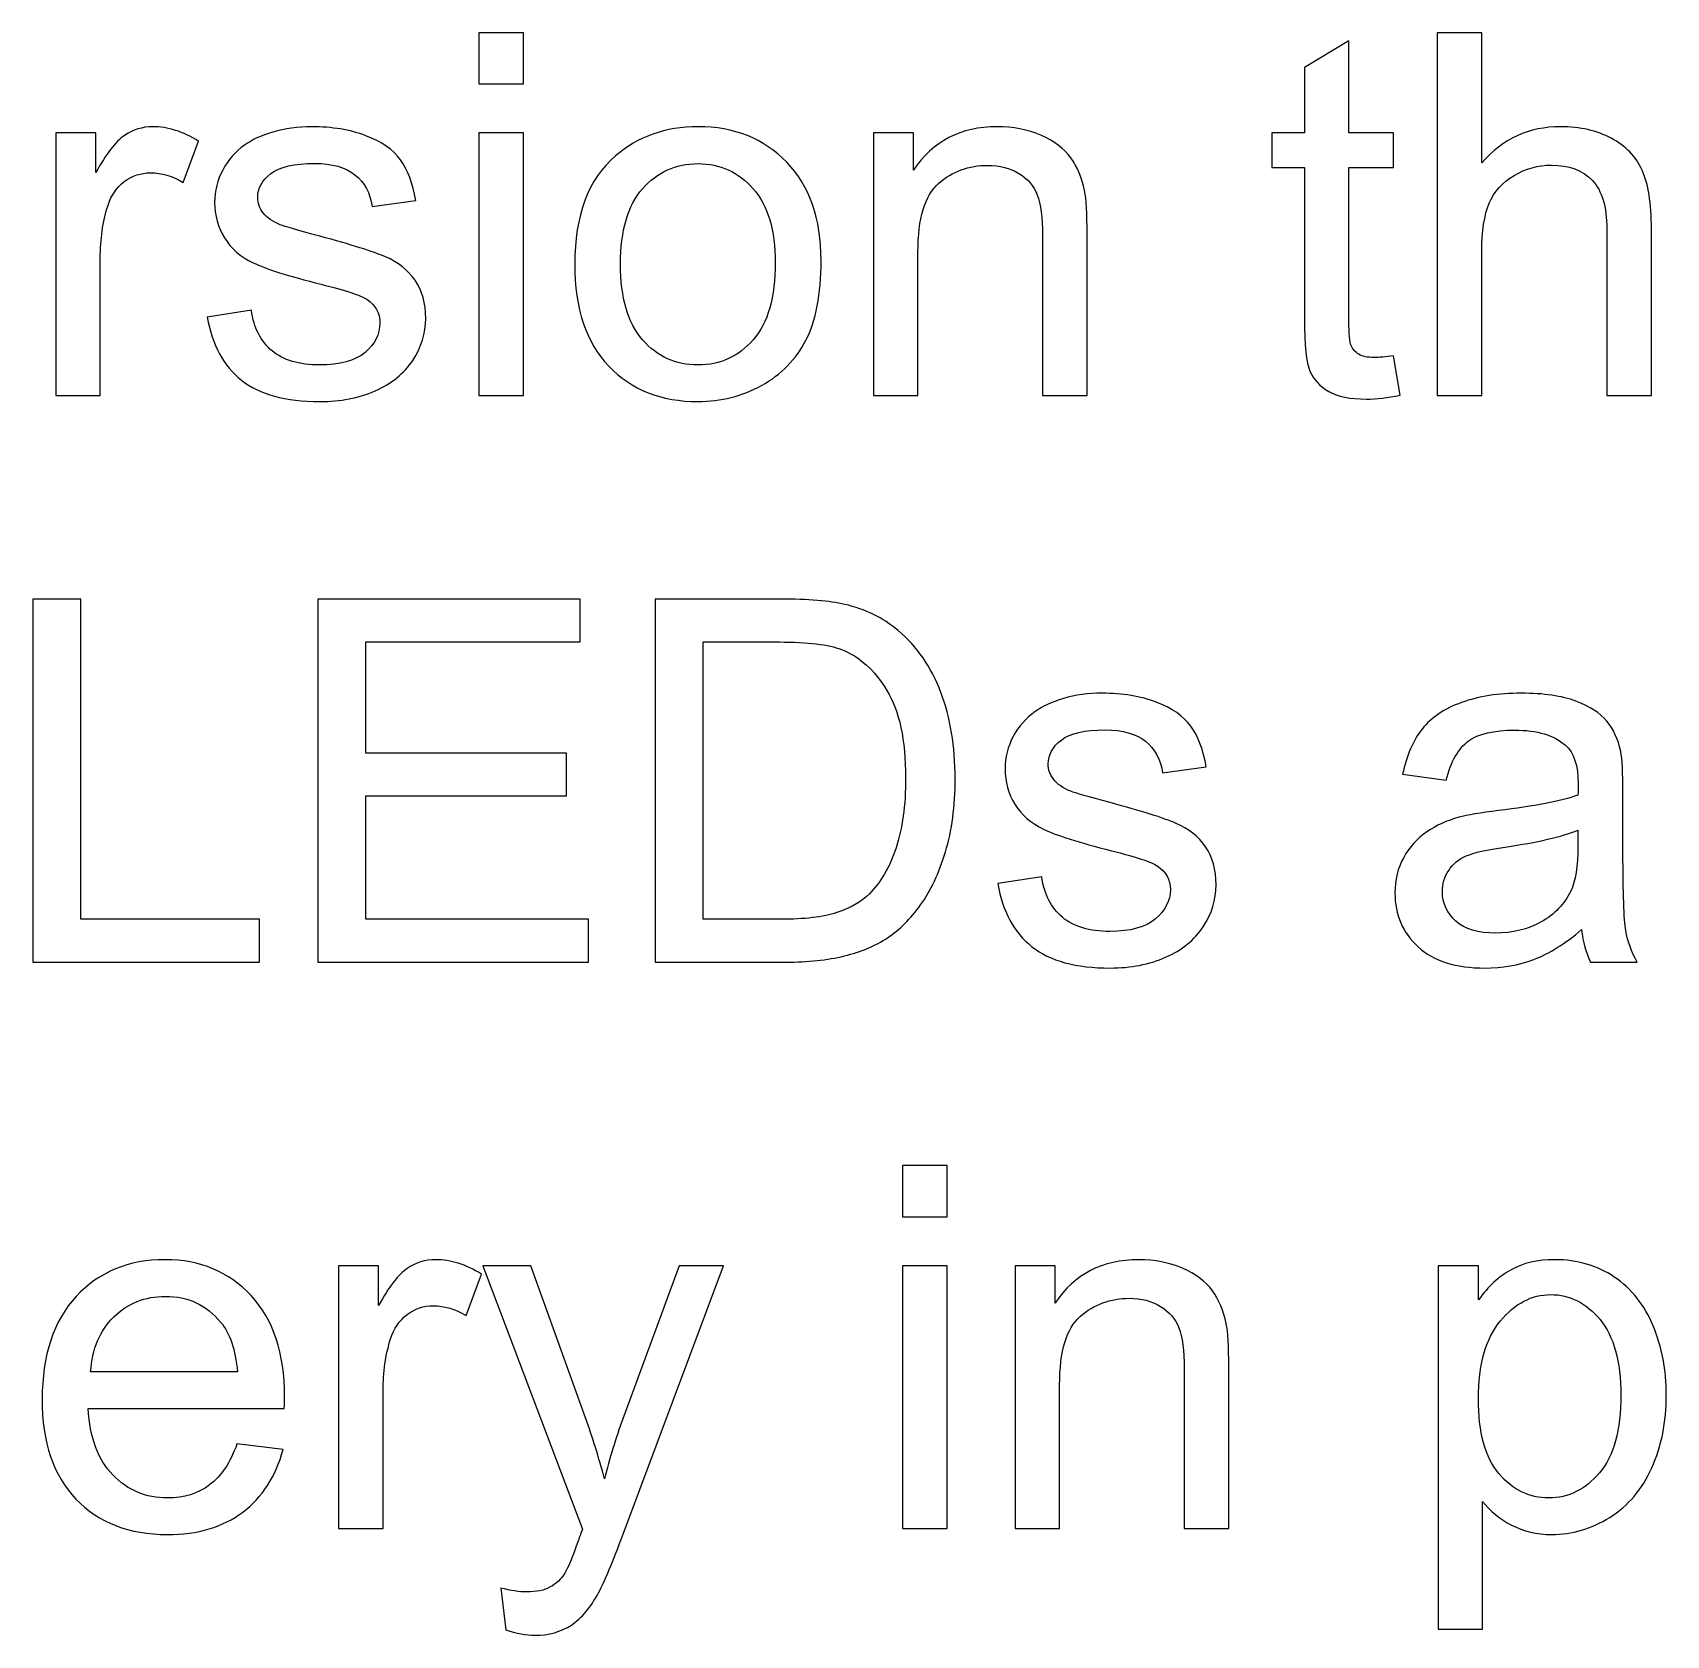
# Model space of a CAD drawing. Header units: centimetres. Extents: x -24.8 to 34.2, y -10 to 25.5.
# Drawn here: x -21.881 to -19.154, y 12.209 to 14.885 of the extents above; entities that cross this region are included whole.
import ezdxf

# ---------------------------------------------------------------- set-up
doc = ezdxf.new("R2010")
doc.units = ezdxf.units.CM
doc.header["$MEASUREMENT"] = 0
doc.layers.add('Layer 1', color=7, linetype='Continuous')

msp = doc.modelspace()

# ---------------------------------------------------------------- linework, layer by layer
at = {"layer": 'Layer 1', "color": 250}
for points, knots in [([(-21.13616, 14.79952), (-21.13616, 14.79952), (-21.13616, 14.88518), (-21.13616, 14.88518), (-21.13616, 14.88518), (-21.13616, 14.88518), (-21.06165, 14.88518), (-21.06165, 14.88518), (-21.06165, 14.88518), (-21.06165, 14.88518), (-21.06165, 14.79952), (-21.06165, 14.79952), (-21.06165, 14.79952), (-21.06165, 14.79952), (-21.13616, 14.79952), (-21.13616, 14.79952)], [0, 0, 0, 0, 0.25, 0.25, 0.25, 0.25, 0.5, 0.5, 0.5, 0.5, 0.75, 0.75, 0.75, 0.75, 1, 1, 1, 1]), ([(-19.60893, 14.34571), (-19.60893, 14.34571), (-19.59821, 14.27996), (-19.59821, 14.27996), (-19.59821, 14.27996), (-19.61909, 14.27558), (-19.63786, 14.27332), (-19.65437, 14.27332), (-19.65437, 14.27332), (-19.68146, 14.27332), (-19.70235, 14.27756), (-19.71731, 14.28617), (-19.71731, 14.28617), (-19.73212, 14.29463), (-19.74256, 14.30592), (-19.74863, 14.31989), (-19.74863, 14.31989), (-19.7547, 14.33372), (-19.7578, 14.36307), (-19.7578, 14.40766), (-19.7578, 14.40766), (-19.7578, 14.40766), (-19.7578, 14.66025), (-19.7578, 14.66025), (-19.7578, 14.66025), (-19.7578, 14.66025), (-19.81241, 14.66025), (-19.81241, 14.66025), (-19.81241, 14.66025), (-19.81241, 14.66025), (-19.81241, 14.7181), (-19.81241, 14.7181), (-19.81241, 14.7181), (-19.81241, 14.7181), (-19.7578, 14.7181), (-19.7578, 14.7181), (-19.7578, 14.7181), (-19.7578, 14.7181), (-19.7578, 14.8269), (-19.7578, 14.8269), (-19.7578, 14.8269), (-19.7578, 14.8269), (-19.68372, 14.87149), (-19.68372, 14.87149), (-19.68372, 14.87149), (-19.68372, 14.87149), (-19.68372, 14.7181), (-19.68372, 14.7181), (-19.68372, 14.7181), (-19.68372, 14.7181), (-19.60893, 14.7181), (-19.60893, 14.7181), (-19.60893, 14.7181), (-19.60893, 14.7181), (-19.60893, 14.66025), (-19.60893, 14.66025), (-19.60893, 14.66025), (-19.60893, 14.66025), (-19.68372, 14.66025), (-19.68372, 14.66025), (-19.68372, 14.66025), (-19.68372, 14.66025), (-19.68372, 14.40357), (-19.68372, 14.40357), (-19.68372, 14.40357), (-19.68372, 14.38226), (-19.68245, 14.36871), (-19.67991, 14.36265), (-19.67991, 14.36265), (-19.67723, 14.35658), (-19.673, 14.35178), (-19.66707, 14.34811), (-19.66707, 14.34811), (-19.66114, 14.34459), (-19.65268, 14.34275), (-19.64167, 14.34275), (-19.64167, 14.34275), (-19.63334, 14.34275), (-19.62248, 14.34374), (-19.60893, 14.34571)], [0, 0, 0, 0, 0.05, 0.05, 0.05, 0.05, 0.1, 0.1, 0.1, 0.1, 0.15, 0.15, 0.15, 0.15, 0.2, 0.2, 0.2, 0.2, 0.25, 0.25, 0.25, 0.25, 0.3, 0.3, 0.3, 0.3, 0.35, 0.35, 0.35, 0.35, 0.4, 0.4, 0.4, 0.4, 0.45, 0.45, 0.45, 0.45, 0.5, 0.5, 0.5, 0.5, 0.55, 0.55, 0.55, 0.55, 0.6, 0.6, 0.6, 0.6, 0.65, 0.65, 0.65, 0.65, 0.7, 0.7, 0.7, 0.7, 0.75, 0.75, 0.75, 0.75, 0.8, 0.8, 0.8, 0.8, 0.85, 0.85, 0.85, 0.85, 0.9, 0.9, 0.9, 0.9, 0.95, 0.95, 0.95, 0.95, 1, 1, 1, 1]), ([(-19.53612, 14.27911), (-19.53612, 14.27911), (-19.53612, 14.88518), (-19.53612, 14.88518), (-19.53612, 14.88518), (-19.53612, 14.88518), (-19.46176, 14.88518), (-19.46176, 14.88518), (-19.46176, 14.88518), (-19.46176, 14.88518), (-19.46176, 14.66773), (-19.46176, 14.66773), (-19.46176, 14.66773), (-19.42704, 14.70794), (-19.38316, 14.72812), (-19.33024, 14.72812), (-19.33024, 14.72812), (-19.29779, 14.72812), (-19.26956, 14.72163), (-19.24557, 14.70879), (-19.24557, 14.70879), (-19.22159, 14.69609), (-19.20437, 14.67831), (-19.19407, 14.65573), (-19.19407, 14.65573), (-19.18377, 14.63316), (-19.17855, 14.60028), (-19.17855, 14.55738), (-19.17855, 14.55738), (-19.17855, 14.55738), (-19.17855, 14.27911), (-19.17855, 14.27911), (-19.17855, 14.27911), (-19.17855, 14.27911), (-19.25305, 14.27911), (-19.25305, 14.27911), (-19.25305, 14.27911), (-19.25305, 14.27911), (-19.25305, 14.55738), (-19.25305, 14.55738), (-19.25305, 14.55738), (-19.25305, 14.59449), (-19.2611, 14.62158), (-19.27718, 14.63852), (-19.27718, 14.63852), (-19.29327, 14.65545), (-19.31613, 14.66406), (-19.34562, 14.66406), (-19.34562, 14.66406), (-19.36764, 14.66406), (-19.38838, 14.65827), (-19.40785, 14.64684), (-19.40785, 14.64684), (-19.42732, 14.63541), (-19.44115, 14.61989), (-19.44934, 14.60028), (-19.44934, 14.60028), (-19.45766, 14.5808), (-19.46176, 14.55371), (-19.46176, 14.51928), (-19.46176, 14.51928), (-19.46176, 14.51928), (-19.46176, 14.27911), (-19.46176, 14.27911), (-19.46176, 14.27911), (-19.46176, 14.27911), (-19.53612, 14.27911), (-19.53612, 14.27911)], [0, 0, 0, 0, 0.0588235, 0.0588235, 0.0588235, 0.0588235, 0.1176471, 0.1176471, 0.1176471, 0.1176471, 0.1764706, 0.1764706, 0.1764706, 0.1764706, 0.2352941, 0.2352941, 0.2352941, 0.2352941, 0.2941176, 0.2941176, 0.2941176, 0.2941176, 0.3529412, 0.3529412, 0.3529412, 0.3529412, 0.4117647, 0.4117647, 0.4117647, 0.4117647, 0.4705882, 0.4705882, 0.4705882, 0.4705882, 0.5294118, 0.5294118, 0.5294118, 0.5294118, 0.5882353, 0.5882353, 0.5882353, 0.5882353, 0.6470588, 0.6470588, 0.6470588, 0.6470588, 0.7058824, 0.7058824, 0.7058824, 0.7058824, 0.7647059, 0.7647059, 0.7647059, 0.7647059, 0.8235294, 0.8235294, 0.8235294, 0.8235294, 0.8823529, 0.8823529, 0.8823529, 0.8823529, 0.9411765, 0.9411765, 0.9411765, 0.9411765, 1, 1, 1, 1]), ([(-21.84256, 14.27911), (-21.84256, 14.27911), (-21.84256, 14.7181), (-21.84256, 14.7181), (-21.84256, 14.7181), (-21.84256, 14.7181), (-21.77567, 14.7181), (-21.77567, 14.7181), (-21.77567, 14.7181), (-21.77567, 14.7181), (-21.77567, 14.65164), (-21.77567, 14.65164), (-21.77567, 14.65164), (-21.7586, 14.68268), (-21.74279, 14.70329), (-21.72826, 14.71316), (-21.72826, 14.71316), (-21.71386, 14.72304), (-21.69792, 14.72812), (-21.68056, 14.72812), (-21.68056, 14.72812), (-21.65545, 14.72812), (-21.63005, 14.72008), (-21.60408, 14.70413), (-21.60408, 14.70413), (-21.60408, 14.70413), (-21.62976, 14.63499), (-21.62976, 14.63499), (-21.62976, 14.63499), (-21.64783, 14.64585), (-21.66603, 14.65122), (-21.68423, 14.65122), (-21.68423, 14.65122), (-21.7006, 14.65122), (-21.71513, 14.64628), (-21.72812, 14.63654), (-21.72812, 14.63654), (-21.7411, 14.62666), (-21.75027, 14.61312), (-21.75577, 14.59576), (-21.75577, 14.59576), (-21.7641, 14.56937), (-21.76819, 14.54045), (-21.76819, 14.50898), (-21.76819, 14.50898), (-21.76819, 14.50898), (-21.76819, 14.27911), (-21.76819, 14.27911), (-21.76819, 14.27911), (-21.76819, 14.27911), (-21.84256, 14.27911), (-21.84256, 14.27911)], [0, 0, 0, 0, 0.0769231, 0.0769231, 0.0769231, 0.0769231, 0.1538462, 0.1538462, 0.1538462, 0.1538462, 0.2307692, 0.2307692, 0.2307692, 0.2307692, 0.3076923, 0.3076923, 0.3076923, 0.3076923, 0.3846154, 0.3846154, 0.3846154, 0.3846154, 0.4615385, 0.4615385, 0.4615385, 0.4615385, 0.5384615, 0.5384615, 0.5384615, 0.5384615, 0.6153846, 0.6153846, 0.6153846, 0.6153846, 0.6923077, 0.6923077, 0.6923077, 0.6923077, 0.7692308, 0.7692308, 0.7692308, 0.7692308, 0.8461538, 0.8461538, 0.8461538, 0.8461538, 0.9230769, 0.9230769, 0.9230769, 0.9230769, 1, 1, 1, 1]), ([(-21.58954, 14.4102), (-21.58954, 14.4102), (-21.51603, 14.42177), (-21.51603, 14.42177), (-21.51603, 14.42177), (-21.51193, 14.39228), (-21.50036, 14.3697), (-21.48145, 14.3539), (-21.48145, 14.3539), (-21.46269, 14.33824), (-21.4363, 14.33033), (-21.40229, 14.33033), (-21.40229, 14.33033), (-21.36814, 14.33033), (-21.34274, 14.33739), (-21.32623, 14.35122), (-21.32623, 14.35122), (-21.30972, 14.36519), (-21.3014, 14.38156), (-21.3014, 14.40018), (-21.3014, 14.40018), (-21.3014, 14.41712), (-21.30874, 14.43024), (-21.32341, 14.43998), (-21.32341, 14.43998), (-21.33357, 14.44661), (-21.35897, 14.45493), (-21.39947, 14.46509), (-21.39947, 14.46509), (-21.45394, 14.47892), (-21.4919, 14.49078), (-21.51292, 14.50093), (-21.51292, 14.50093), (-21.53395, 14.51095), (-21.55003, 14.52492), (-21.5609, 14.5427), (-21.5609, 14.5427), (-21.57176, 14.56048), (-21.57727, 14.5801), (-21.57727, 14.60155), (-21.57727, 14.60155), (-21.57727, 14.62116), (-21.57275, 14.63922), (-21.56372, 14.65587), (-21.56372, 14.65587), (-21.55483, 14.67267), (-21.54256, 14.68649), (-21.52717, 14.6975), (-21.52717, 14.6975), (-21.5156, 14.70597), (-21.4998, 14.71331), (-21.4799, 14.71923), (-21.4799, 14.71923), (-21.45986, 14.72516), (-21.43842, 14.72812), (-21.41556, 14.72812), (-21.41556, 14.72812), (-21.38113, 14.72812), (-21.35093, 14.72304), (-21.32482, 14.71316), (-21.32482, 14.71316), (-21.29872, 14.70329), (-21.27953, 14.68988), (-21.26711, 14.67295), (-21.26711, 14.67295), (-21.25469, 14.65587), (-21.24622, 14.6333), (-21.24157, 14.60493), (-21.24157, 14.60493), (-21.24157, 14.60493), (-21.31424, 14.59491), (-21.31424, 14.59491), (-21.31424, 14.59491), (-21.31763, 14.61749), (-21.32722, 14.63513), (-21.34303, 14.64783), (-21.34303, 14.64783), (-21.35883, 14.66053), (-21.38127, 14.66688), (-21.41019, 14.66688), (-21.41019, 14.66688), (-21.44434, 14.66688), (-21.46875, 14.66124), (-21.48329, 14.64995), (-21.48329, 14.64995), (-21.49796, 14.63866), (-21.5053, 14.62539), (-21.5053, 14.6103), (-21.5053, 14.6103), (-21.5053, 14.60056), (-21.5022, 14.59195), (-21.49613, 14.58419), (-21.49613, 14.58419), (-21.49006, 14.57615), (-21.48061, 14.56966), (-21.46763, 14.56429), (-21.46763, 14.56429), (-21.46015, 14.56161), (-21.43827, 14.55526), (-21.40187, 14.54538), (-21.40187, 14.54538), (-21.34923, 14.53127), (-21.31255, 14.51984), (-21.2918, 14.51081), (-21.2918, 14.51081), (-21.27092, 14.50192), (-21.25455, 14.4888), (-21.2427, 14.47173), (-21.2427, 14.47173), (-21.23084, 14.45465), (-21.22492, 14.43348), (-21.22492, 14.40808), (-21.22492, 14.40808), (-21.22492, 14.38325), (-21.23225, 14.35997), (-21.24665, 14.33795), (-21.24665, 14.33795), (-21.26118, 14.31608), (-21.28207, 14.29915), (-21.3093, 14.28715), (-21.3093, 14.28715), (-21.33653, 14.27516), (-21.36744, 14.26923), (-21.40187, 14.26923), (-21.40187, 14.26923), (-21.45902, 14.26923), (-21.50248, 14.28109), (-21.5324, 14.30479), (-21.5324, 14.30479), (-21.56231, 14.3285), (-21.58136, 14.36363), (-21.58954, 14.4102)], [0, 0, 0, 0, 0.030303, 0.030303, 0.030303, 0.030303, 0.0606061, 0.0606061, 0.0606061, 0.0606061, 0.0909091, 0.0909091, 0.0909091, 0.0909091, 0.1212121, 0.1212121, 0.1212121, 0.1212121, 0.1515152, 0.1515152, 0.1515152, 0.1515152, 0.1818182, 0.1818182, 0.1818182, 0.1818182, 0.2121212, 0.2121212, 0.2121212, 0.2121212, 0.2424242, 0.2424242, 0.2424242, 0.2424242, 0.2727273, 0.2727273, 0.2727273, 0.2727273, 0.3030303, 0.3030303, 0.3030303, 0.3030303, 0.3333333, 0.3333333, 0.3333333, 0.3333333, 0.3636364, 0.3636364, 0.3636364, 0.3636364, 0.3939394, 0.3939394, 0.3939394, 0.3939394, 0.4242424, 0.4242424, 0.4242424, 0.4242424, 0.4545455, 0.4545455, 0.4545455, 0.4545455, 0.4848485, 0.4848485, 0.4848485, 0.4848485, 0.5151515, 0.5151515, 0.5151515, 0.5151515, 0.5454545, 0.5454545, 0.5454545, 0.5454545, 0.5757576, 0.5757576, 0.5757576, 0.5757576, 0.6060606, 0.6060606, 0.6060606, 0.6060606, 0.6363636, 0.6363636, 0.6363636, 0.6363636, 0.6666667, 0.6666667, 0.6666667, 0.6666667, 0.6969697, 0.6969697, 0.6969697, 0.6969697, 0.7272727, 0.7272727, 0.7272727, 0.7272727, 0.7575758, 0.7575758, 0.7575758, 0.7575758, 0.7878788, 0.7878788, 0.7878788, 0.7878788, 0.8181818, 0.8181818, 0.8181818, 0.8181818, 0.8484848, 0.8484848, 0.8484848, 0.8484848, 0.8787879, 0.8787879, 0.8787879, 0.8787879, 0.9090909, 0.9090909, 0.9090909, 0.9090909, 0.9393939, 0.9393939, 0.9393939, 0.9393939, 0.969697, 0.969697, 0.969697, 0.969697, 1, 1, 1, 1]), ([(-20.97614, 14.49868), (-20.97614, 14.57996), (-20.95356, 14.64021), (-20.90827, 14.6793), (-20.90827, 14.6793), (-20.87059, 14.71175), (-20.82459, 14.72812), (-20.77026, 14.72812), (-20.77026, 14.72812), (-20.70986, 14.72812), (-20.66048, 14.70837), (-20.62224, 14.66871), (-20.62224, 14.66871), (-20.58385, 14.6292), (-20.5648, 14.57459), (-20.5648, 14.50489), (-20.5648, 14.50489), (-20.5648, 14.4483), (-20.57327, 14.40385), (-20.5902, 14.37154), (-20.5902, 14.37154), (-20.60714, 14.33908), (-20.63183, 14.31396), (-20.66414, 14.29604), (-20.66414, 14.29604), (-20.6966, 14.27812), (-20.73188, 14.26923), (-20.77026, 14.26923), (-20.77026, 14.26923), (-20.83164, 14.26923), (-20.88131, 14.28885), (-20.91927, 14.32836), (-20.91927, 14.32836), (-20.95723, 14.36773), (-20.97614, 14.42445), (-20.97614, 14.49868)], [0, 0, 0, 0, 0.1111111, 0.1111111, 0.1111111, 0.1111111, 0.2222222, 0.2222222, 0.2222222, 0.2222222, 0.3333333, 0.3333333, 0.3333333, 0.3333333, 0.4444444, 0.4444444, 0.4444444, 0.4444444, 0.5555556, 0.5555556, 0.5555556, 0.5555556, 0.6666667, 0.6666667, 0.6666667, 0.6666667, 0.7777778, 0.7777778, 0.7777778, 0.7777778, 0.8888889, 0.8888889, 0.8888889, 0.8888889, 1, 1, 1, 1]), ([(-20.47746, 14.27911), (-20.47746, 14.27911), (-20.47746, 14.7181), (-20.47746, 14.7181), (-20.47746, 14.7181), (-20.47746, 14.7181), (-20.41057, 14.7181), (-20.41057, 14.7181), (-20.41057, 14.7181), (-20.41057, 14.7181), (-20.41057, 14.65573), (-20.41057, 14.65573), (-20.41057, 14.65573), (-20.37826, 14.70399), (-20.33169, 14.72812), (-20.27088, 14.72812), (-20.27088, 14.72812), (-20.24435, 14.72812), (-20.22008, 14.72332), (-20.19792, 14.71387), (-20.19792, 14.71387), (-20.17563, 14.70427), (-20.15912, 14.69186), (-20.14811, 14.67633), (-20.14811, 14.67633), (-20.13696, 14.66095), (-20.12934, 14.64261), (-20.12483, 14.62144), (-20.12483, 14.62144), (-20.12215, 14.60761), (-20.12073, 14.58348), (-20.12073, 14.54905), (-20.12073, 14.54905), (-20.12073, 14.54905), (-20.12073, 14.27911), (-20.12073, 14.27911), (-20.12073, 14.27911), (-20.12073, 14.27911), (-20.19524, 14.27911), (-20.19524, 14.27911), (-20.19524, 14.27911), (-20.19524, 14.27911), (-20.19524, 14.54623), (-20.19524, 14.54623), (-20.19524, 14.54623), (-20.19524, 14.57643), (-20.19806, 14.59915), (-20.20385, 14.61425), (-20.20385, 14.61425), (-20.20963, 14.6292), (-20.21993, 14.6412), (-20.23461, 14.65009), (-20.23461, 14.65009), (-20.24943, 14.65912), (-20.26664, 14.66363), (-20.28654, 14.66363), (-20.28654, 14.66363), (-20.31829, 14.66363), (-20.34552, 14.65347), (-20.36866, 14.63344), (-20.36866, 14.63344), (-20.39167, 14.61326), (-20.4031, 14.57516), (-20.4031, 14.51886), (-20.4031, 14.51886), (-20.4031, 14.51886), (-20.4031, 14.27911), (-20.4031, 14.27911), (-20.4031, 14.27911), (-20.4031, 14.27911), (-20.47746, 14.27911), (-20.47746, 14.27911)], [0, 0, 0, 0, 0.0555556, 0.0555556, 0.0555556, 0.0555556, 0.1111111, 0.1111111, 0.1111111, 0.1111111, 0.1666667, 0.1666667, 0.1666667, 0.1666667, 0.2222222, 0.2222222, 0.2222222, 0.2222222, 0.2777778, 0.2777778, 0.2777778, 0.2777778, 0.3333333, 0.3333333, 0.3333333, 0.3333333, 0.3888889, 0.3888889, 0.3888889, 0.3888889, 0.4444444, 0.4444444, 0.4444444, 0.4444444, 0.5, 0.5, 0.5, 0.5, 0.5555556, 0.5555556, 0.5555556, 0.5555556, 0.6111111, 0.6111111, 0.6111111, 0.6111111, 0.6666667, 0.6666667, 0.6666667, 0.6666667, 0.7222222, 0.7222222, 0.7222222, 0.7222222, 0.7777778, 0.7777778, 0.7777778, 0.7777778, 0.8333333, 0.8333333, 0.8333333, 0.8333333, 0.8888889, 0.8888889, 0.8888889, 0.8888889, 0.9444444, 0.9444444, 0.9444444, 0.9444444, 1, 1, 1, 1]), ([(-21.13616, 14.27911), (-21.13616, 14.27911), (-21.13616, 14.7181), (-21.13616, 14.7181), (-21.13616, 14.7181), (-21.13616, 14.7181), (-21.06165, 14.7181), (-21.06165, 14.7181), (-21.06165, 14.7181), (-21.06165, 14.7181), (-21.06165, 14.27911), (-21.06165, 14.27911), (-21.06165, 14.27911), (-21.06165, 14.27911), (-21.13616, 14.27911), (-21.13616, 14.27911)], [0, 0, 0, 0, 0.25, 0.25, 0.25, 0.25, 0.5, 0.5, 0.5, 0.5, 0.75, 0.75, 0.75, 0.75, 1, 1, 1, 1]), ([(-20.89966, 14.49868), (-20.89966, 14.44237), (-20.88738, 14.40032), (-20.86283, 14.37238), (-20.86283, 14.37238), (-20.83827, 14.3443), (-20.80737, 14.33033), (-20.77026, 14.33033), (-20.77026, 14.33033), (-20.73329, 14.33033), (-20.70253, 14.34444), (-20.67797, 14.37252), (-20.67797, 14.37252), (-20.65356, 14.40061), (-20.64129, 14.4435), (-20.64129, 14.50108), (-20.64129, 14.50108), (-20.64129, 14.5554), (-20.65356, 14.59661), (-20.67826, 14.62455), (-20.67826, 14.62455), (-20.70295, 14.65249), (-20.73357, 14.66646), (-20.77026, 14.66646), (-20.77026, 14.66646), (-20.80737, 14.66646), (-20.83827, 14.65249), (-20.86283, 14.62469), (-20.86283, 14.62469), (-20.88738, 14.59689), (-20.89966, 14.55484), (-20.89966, 14.49868)], [0, 0, 0, 0, 0.125, 0.125, 0.125, 0.125, 0.25, 0.25, 0.25, 0.25, 0.375, 0.375, 0.375, 0.375, 0.5, 0.5, 0.5, 0.5, 0.625, 0.625, 0.625, 0.625, 0.75, 0.75, 0.75, 0.75, 0.875, 0.875, 0.875, 0.875, 1, 1, 1, 1]), ([(-21.88109, 13.33325), (-21.88109, 13.33325), (-21.88109, 13.93932), (-21.88109, 13.93932), (-21.88109, 13.93932), (-21.88109, 13.93932), (-21.8008, 13.93932), (-21.8008, 13.93932), (-21.8008, 13.93932), (-21.8008, 13.93932), (-21.8008, 13.40479), (-21.8008, 13.40479), (-21.8008, 13.40479), (-21.8008, 13.40479), (-21.50235, 13.40479), (-21.50235, 13.40479), (-21.50235, 13.40479), (-21.50235, 13.40479), (-21.50235, 13.33325), (-21.50235, 13.33325), (-21.50235, 13.33325), (-21.50235, 13.33325), (-21.88109, 13.33325), (-21.88109, 13.33325)], [0, 0, 0, 0, 0.1666667, 0.1666667, 0.1666667, 0.1666667, 0.3333333, 0.3333333, 0.3333333, 0.3333333, 0.5, 0.5, 0.5, 0.5, 0.6666667, 0.6666667, 0.6666667, 0.6666667, 0.8333333, 0.8333333, 0.8333333, 0.8333333, 1, 1, 1, 1]), ([(-21.40513, 13.33325), (-21.40513, 13.33325), (-21.40513, 13.93932), (-21.40513, 13.93932), (-21.40513, 13.93932), (-21.40513, 13.93932), (-20.96699, 13.93932), (-20.96699, 13.93932), (-20.96699, 13.93932), (-20.96699, 13.93932), (-20.96699, 13.86777), (-20.96699, 13.86777), (-20.96699, 13.86777), (-20.96699, 13.86777), (-21.32498, 13.86777), (-21.32498, 13.86777), (-21.32498, 13.86777), (-21.32498, 13.86777), (-21.32498, 13.68222), (-21.32498, 13.68222), (-21.32498, 13.68222), (-21.32498, 13.68222), (-20.9897, 13.68222), (-20.9897, 13.68222), (-20.9897, 13.68222), (-20.9897, 13.68222), (-20.9897, 13.6111), (-20.9897, 13.6111), (-20.9897, 13.6111), (-20.9897, 13.6111), (-21.32498, 13.6111), (-21.32498, 13.6111), (-21.32498, 13.6111), (-21.32498, 13.6111), (-21.32498, 13.40479), (-21.32498, 13.40479), (-21.32498, 13.40479), (-21.32498, 13.40479), (-20.95288, 13.40479), (-20.95288, 13.40479), (-20.95288, 13.40479), (-20.95288, 13.40479), (-20.95288, 13.33325), (-20.95288, 13.33325), (-20.95288, 13.33325), (-20.95288, 13.33325), (-21.40513, 13.33325), (-21.40513, 13.33325)], [0, 0, 0, 0, 0.0833333, 0.0833333, 0.0833333, 0.0833333, 0.1666667, 0.1666667, 0.1666667, 0.1666667, 0.25, 0.25, 0.25, 0.25, 0.3333333, 0.3333333, 0.3333333, 0.3333333, 0.4166667, 0.4166667, 0.4166667, 0.4166667, 0.5, 0.5, 0.5, 0.5, 0.5833333, 0.5833333, 0.5833333, 0.5833333, 0.6666667, 0.6666667, 0.6666667, 0.6666667, 0.75, 0.75, 0.75, 0.75, 0.8333333, 0.8333333, 0.8333333, 0.8333333, 0.9166667, 0.9166667, 0.9166667, 0.9166667, 1, 1, 1, 1]), ([(-20.84211, 13.33325), (-20.84211, 13.33325), (-20.84211, 13.93932), (-20.84211, 13.93932), (-20.84211, 13.93932), (-20.84211, 13.93932), (-20.6334, 13.93932), (-20.6334, 13.93932), (-20.6334, 13.93932), (-20.58627, 13.93932), (-20.55029, 13.93635), (-20.52546, 13.93057), (-20.52546, 13.93057), (-20.49074, 13.92267), (-20.46111, 13.90813), (-20.43656, 13.88725), (-20.43656, 13.88725), (-20.40467, 13.86015), (-20.38068, 13.82572), (-20.36487, 13.78367), (-20.36487, 13.78367), (-20.34893, 13.74162), (-20.34102, 13.69364), (-20.34102, 13.6396), (-20.34102, 13.6396), (-20.34102, 13.5936), (-20.34639, 13.55282), (-20.35725, 13.51726), (-20.35725, 13.51726), (-20.36798, 13.4817), (-20.38166, 13.45221), (-20.3986, 13.42892), (-20.3986, 13.42892), (-20.41539, 13.40564), (-20.43373, 13.3873), (-20.45377, 13.37403), (-20.45377, 13.37403), (-20.47367, 13.36063), (-20.4978, 13.35047), (-20.52602, 13.34355), (-20.52602, 13.34355), (-20.55438, 13.33664), (-20.58684, 13.33325), (-20.62339, 13.33325), (-20.62339, 13.33325), (-20.62339, 13.33325), (-20.84211, 13.33325), (-20.84211, 13.33325)], [0, 0, 0, 0, 0.0833333, 0.0833333, 0.0833333, 0.0833333, 0.1666667, 0.1666667, 0.1666667, 0.1666667, 0.25, 0.25, 0.25, 0.25, 0.3333333, 0.3333333, 0.3333333, 0.3333333, 0.4166667, 0.4166667, 0.4166667, 0.4166667, 0.5, 0.5, 0.5, 0.5, 0.5833333, 0.5833333, 0.5833333, 0.5833333, 0.6666667, 0.6666667, 0.6666667, 0.6666667, 0.75, 0.75, 0.75, 0.75, 0.8333333, 0.8333333, 0.8333333, 0.8333333, 0.9166667, 0.9166667, 0.9166667, 0.9166667, 1, 1, 1, 1]), ([(-20.76196, 13.40479), (-20.76196, 13.40479), (-20.63256, 13.40479), (-20.63256, 13.40479), (-20.63256, 13.40479), (-20.59262, 13.40479), (-20.56116, 13.40846), (-20.53844, 13.41594), (-20.53844, 13.41594), (-20.51572, 13.42342), (-20.49766, 13.43386), (-20.48411, 13.44741), (-20.48411, 13.44741), (-20.46506, 13.46632), (-20.45024, 13.492), (-20.43966, 13.52403), (-20.43966, 13.52403), (-20.42908, 13.5562), (-20.42371, 13.59501), (-20.42371, 13.64087), (-20.42371, 13.64087), (-20.42371, 13.70423), (-20.43416, 13.75291), (-20.4549, 13.78692), (-20.4549, 13.78692), (-20.47578, 13.82107), (-20.50104, 13.84379), (-20.53082, 13.85536), (-20.53082, 13.85536), (-20.55227, 13.86368), (-20.58698, 13.86777), (-20.63453, 13.86777), (-20.63453, 13.86777), (-20.63453, 13.86777), (-20.76196, 13.86777), (-20.76196, 13.86777), (-20.76196, 13.86777), (-20.76196, 13.86777), (-20.76196, 13.40479), (-20.76196, 13.40479)], [0, 0, 0, 0, 0.1, 0.1, 0.1, 0.1, 0.2, 0.2, 0.2, 0.2, 0.3, 0.3, 0.3, 0.3, 0.4, 0.4, 0.4, 0.4, 0.5, 0.5, 0.5, 0.5, 0.6, 0.6, 0.6, 0.6, 0.7, 0.7, 0.7, 0.7, 0.8, 0.8, 0.8, 0.8, 0.9, 0.9, 0.9, 0.9, 1, 1, 1, 1]), ([(-20.2699, 13.46434), (-20.2699, 13.46434), (-20.19639, 13.47591), (-20.19639, 13.47591), (-20.19639, 13.47591), (-20.19229, 13.44642), (-20.18072, 13.42384), (-20.16181, 13.40804), (-20.16181, 13.40804), (-20.14305, 13.39238), (-20.11666, 13.38447), (-20.08265, 13.38447), (-20.08265, 13.38447), (-20.0485, 13.38447), (-20.0231, 13.39153), (-20.00659, 13.40536), (-20.00659, 13.40536), (-19.99008, 13.41933), (-19.98176, 13.4357), (-19.98176, 13.45432), (-19.98176, 13.45432), (-19.98176, 13.47126), (-19.9891, 13.48438), (-20.00377, 13.49412), (-20.00377, 13.49412), (-20.01393, 13.50075), (-20.03933, 13.50907), (-20.07983, 13.51923), (-20.07983, 13.51923), (-20.1343, 13.53306), (-20.17226, 13.54492), (-20.19328, 13.55507), (-20.19328, 13.55507), (-20.21431, 13.56509), (-20.23039, 13.57906), (-20.24126, 13.59684), (-20.24126, 13.59684), (-20.25212, 13.61462), (-20.25763, 13.63424), (-20.25763, 13.65569), (-20.25763, 13.65569), (-20.25763, 13.6753), (-20.25311, 13.69336), (-20.24408, 13.71001), (-20.24408, 13.71001), (-20.23519, 13.72681), (-20.22292, 13.74063), (-20.20753, 13.75164), (-20.20753, 13.75164), (-20.19596, 13.76011), (-20.18016, 13.76745), (-20.16026, 13.77337), (-20.16026, 13.77337), (-20.14022, 13.7793), (-20.11878, 13.78226), (-20.09592, 13.78226), (-20.09592, 13.78226), (-20.06149, 13.78226), (-20.03129, 13.77718), (-20.00518, 13.7673), (-20.00518, 13.7673), (-19.97908, 13.75743), (-19.95989, 13.74402), (-19.94747, 13.72709), (-19.94747, 13.72709), (-19.93505, 13.71001), (-19.92658, 13.68744), (-19.92193, 13.65907), (-19.92193, 13.65907), (-19.92193, 13.65907), (-19.9946, 13.64905), (-19.9946, 13.64905), (-19.9946, 13.64905), (-19.99799, 13.67163), (-20.00758, 13.68927), (-20.02339, 13.70197), (-20.02339, 13.70197), (-20.03919, 13.71467), (-20.06163, 13.72102), (-20.09055, 13.72102), (-20.09055, 13.72102), (-20.1247, 13.72102), (-20.14911, 13.71538), (-20.16365, 13.70409), (-20.16365, 13.70409), (-20.17832, 13.6928), (-20.18566, 13.67953), (-20.18566, 13.66444), (-20.18566, 13.66444), (-20.18566, 13.6547), (-20.18256, 13.64609), (-20.17649, 13.63833), (-20.17649, 13.63833), (-20.17042, 13.63029), (-20.16097, 13.6238), (-20.14799, 13.61843), (-20.14799, 13.61843), (-20.14051, 13.61575), (-20.11863, 13.6094), (-20.08223, 13.59952), (-20.08223, 13.59952), (-20.02959, 13.58541), (-19.99291, 13.57398), (-19.97216, 13.56495), (-19.97216, 13.56495), (-19.95128, 13.55606), (-19.93491, 13.54294), (-19.92306, 13.52587), (-19.92306, 13.52587), (-19.9112, 13.50879), (-19.90528, 13.48762), (-19.90528, 13.46222), (-19.90528, 13.46222), (-19.90528, 13.43739), (-19.91261, 13.41411), (-19.92701, 13.39209), (-19.92701, 13.39209), (-19.94154, 13.37022), (-19.96243, 13.35329), (-19.98966, 13.34129), (-19.98966, 13.34129), (-20.01689, 13.3293), (-20.0478, 13.32337), (-20.08223, 13.32337), (-20.08223, 13.32337), (-20.13938, 13.32337), (-20.18284, 13.33523), (-20.21276, 13.35893), (-20.21276, 13.35893), (-20.24267, 13.38264), (-20.26172, 13.41777), (-20.2699, 13.46434)], [0, 0, 0, 0, 0.030303, 0.030303, 0.030303, 0.030303, 0.0606061, 0.0606061, 0.0606061, 0.0606061, 0.0909091, 0.0909091, 0.0909091, 0.0909091, 0.1212121, 0.1212121, 0.1212121, 0.1212121, 0.1515152, 0.1515152, 0.1515152, 0.1515152, 0.1818182, 0.1818182, 0.1818182, 0.1818182, 0.2121212, 0.2121212, 0.2121212, 0.2121212, 0.2424242, 0.2424242, 0.2424242, 0.2424242, 0.2727273, 0.2727273, 0.2727273, 0.2727273, 0.3030303, 0.3030303, 0.3030303, 0.3030303, 0.3333333, 0.3333333, 0.3333333, 0.3333333, 0.3636364, 0.3636364, 0.3636364, 0.3636364, 0.3939394, 0.3939394, 0.3939394, 0.3939394, 0.4242424, 0.4242424, 0.4242424, 0.4242424, 0.4545455, 0.4545455, 0.4545455, 0.4545455, 0.4848485, 0.4848485, 0.4848485, 0.4848485, 0.5151515, 0.5151515, 0.5151515, 0.5151515, 0.5454545, 0.5454545, 0.5454545, 0.5454545, 0.5757576, 0.5757576, 0.5757576, 0.5757576, 0.6060606, 0.6060606, 0.6060606, 0.6060606, 0.6363636, 0.6363636, 0.6363636, 0.6363636, 0.6666667, 0.6666667, 0.6666667, 0.6666667, 0.6969697, 0.6969697, 0.6969697, 0.6969697, 0.7272727, 0.7272727, 0.7272727, 0.7272727, 0.7575758, 0.7575758, 0.7575758, 0.7575758, 0.7878788, 0.7878788, 0.7878788, 0.7878788, 0.8181818, 0.8181818, 0.8181818, 0.8181818, 0.8484848, 0.8484848, 0.8484848, 0.8484848, 0.8787879, 0.8787879, 0.8787879, 0.8787879, 0.9090909, 0.9090909, 0.9090909, 0.9090909, 0.9393939, 0.9393939, 0.9393939, 0.9393939, 0.969697, 0.969697, 0.969697, 0.969697, 1, 1, 1, 1]), ([(-19.29512, 13.38744), (-19.32277, 13.36401), (-19.3493, 13.3475), (-19.3747, 13.33777), (-19.3747, 13.33777), (-19.40024, 13.32817), (-19.42762, 13.32337), (-19.45683, 13.32337), (-19.45683, 13.32337), (-19.50509, 13.32337), (-19.54206, 13.33508), (-19.56802, 13.35865), (-19.56802, 13.35865), (-19.59385, 13.38222), (-19.60683, 13.41241), (-19.60683, 13.44896), (-19.60683, 13.44896), (-19.60683, 13.47055), (-19.60203, 13.49016), (-19.59215, 13.50794), (-19.59215, 13.50794), (-19.58242, 13.52572), (-19.56958, 13.53998), (-19.55377, 13.5507), (-19.55377, 13.5507), (-19.53783, 13.56142), (-19.52005, 13.56961), (-19.50015, 13.57511), (-19.50015, 13.57511), (-19.48562, 13.57892), (-19.4636, 13.58273), (-19.43411, 13.58626), (-19.43411, 13.58626), (-19.374, 13.59346), (-19.32969, 13.60192), (-19.30133, 13.61194), (-19.30133, 13.61194), (-19.30104, 13.6221), (-19.3009, 13.62859), (-19.3009, 13.63127), (-19.3009, 13.63127), (-19.3009, 13.66161), (-19.30796, 13.68306), (-19.32207, 13.69534), (-19.32207, 13.69534), (-19.34098, 13.71227), (-19.36934, 13.7206), (-19.40674, 13.7206), (-19.40674, 13.7206), (-19.44173, 13.7206), (-19.46755, 13.71453), (-19.48435, 13.70225), (-19.48435, 13.70225), (-19.501, 13.68998), (-19.51327, 13.66825), (-19.52132, 13.63706), (-19.52132, 13.63706), (-19.52132, 13.63706), (-19.59399, 13.64708), (-19.59399, 13.64708), (-19.59399, 13.64708), (-19.58736, 13.67812), (-19.57649, 13.70338), (-19.56139, 13.72243), (-19.56139, 13.72243), (-19.54629, 13.74162), (-19.52428, 13.75644), (-19.49563, 13.76674), (-19.49563, 13.76674), (-19.46699, 13.77704), (-19.43383, 13.78226), (-19.39601, 13.78226), (-19.39601, 13.78226), (-19.35848, 13.78226), (-19.32814, 13.77775), (-19.30471, 13.769), (-19.30471, 13.769), (-19.28129, 13.76011), (-19.26407, 13.7491), (-19.25293, 13.7357), (-19.25293, 13.7357), (-19.24192, 13.72229), (-19.2343, 13.7055), (-19.22978, 13.68504), (-19.22978, 13.68504), (-19.22738, 13.67234), (-19.22611, 13.64948), (-19.22611, 13.61646), (-19.22611, 13.61646), (-19.22611, 13.61646), (-19.22611, 13.51726), (-19.22611, 13.51726), (-19.22611, 13.51726), (-19.22611, 13.44797), (-19.22456, 13.40423), (-19.22132, 13.38603), (-19.22132, 13.38603), (-19.21821, 13.36768), (-19.21186, 13.35004), (-19.20255, 13.33325), (-19.20255, 13.33325), (-19.20255, 13.33325), (-19.2803, 13.33325), (-19.2803, 13.33325), (-19.2803, 13.33325), (-19.28792, 13.34863), (-19.293, 13.36669), (-19.29512, 13.38744)], [0, 0, 0, 0, 0.037037, 0.037037, 0.037037, 0.037037, 0.0740741, 0.0740741, 0.0740741, 0.0740741, 0.1111111, 0.1111111, 0.1111111, 0.1111111, 0.1481481, 0.1481481, 0.1481481, 0.1481481, 0.1851852, 0.1851852, 0.1851852, 0.1851852, 0.2222222, 0.2222222, 0.2222222, 0.2222222, 0.2592593, 0.2592593, 0.2592593, 0.2592593, 0.2962963, 0.2962963, 0.2962963, 0.2962963, 0.3333333, 0.3333333, 0.3333333, 0.3333333, 0.3703704, 0.3703704, 0.3703704, 0.3703704, 0.4074074, 0.4074074, 0.4074074, 0.4074074, 0.4444444, 0.4444444, 0.4444444, 0.4444444, 0.4814815, 0.4814815, 0.4814815, 0.4814815, 0.5185185, 0.5185185, 0.5185185, 0.5185185, 0.5555556, 0.5555556, 0.5555556, 0.5555556, 0.5925926, 0.5925926, 0.5925926, 0.5925926, 0.6296296, 0.6296296, 0.6296296, 0.6296296, 0.6666667, 0.6666667, 0.6666667, 0.6666667, 0.7037037, 0.7037037, 0.7037037, 0.7037037, 0.7407407, 0.7407407, 0.7407407, 0.7407407, 0.7777778, 0.7777778, 0.7777778, 0.7777778, 0.8148148, 0.8148148, 0.8148148, 0.8148148, 0.8518519, 0.8518519, 0.8518519, 0.8518519, 0.8888889, 0.8888889, 0.8888889, 0.8888889, 0.9259259, 0.9259259, 0.9259259, 0.9259259, 0.962963, 0.962963, 0.962963, 0.962963, 1, 1, 1, 1]), ([(-19.30133, 13.55366), (-19.32842, 13.54252), (-19.36892, 13.5332), (-19.42282, 13.52544), (-19.42282, 13.52544), (-19.45344, 13.52107), (-19.47517, 13.51613), (-19.48773, 13.51063), (-19.48773, 13.51063), (-19.50043, 13.50512), (-19.51031, 13.49708), (-19.51708, 13.48635), (-19.51708, 13.48635), (-19.524, 13.47577), (-19.52753, 13.46406), (-19.52753, 13.45108), (-19.52753, 13.45108), (-19.52753, 13.43118), (-19.51991, 13.41467), (-19.50495, 13.40141), (-19.50495, 13.40141), (-19.48999, 13.38828), (-19.46798, 13.38165), (-19.43905, 13.38165), (-19.43905, 13.38165), (-19.4104, 13.38165), (-19.38486, 13.38786), (-19.36257, 13.40042), (-19.36257, 13.40042), (-19.34027, 13.41298), (-19.32376, 13.43019), (-19.31332, 13.45192), (-19.31332, 13.45192), (-19.30528, 13.46872), (-19.30133, 13.49355), (-19.30133, 13.52629), (-19.30133, 13.52629), (-19.30133, 13.52629), (-19.30133, 13.55366), (-19.30133, 13.55366)], [0, 0, 0, 0, 0.1, 0.1, 0.1, 0.1, 0.2, 0.2, 0.2, 0.2, 0.3, 0.3, 0.3, 0.3, 0.4, 0.4, 0.4, 0.4, 0.5, 0.5, 0.5, 0.5, 0.6, 0.6, 0.6, 0.6, 0.7, 0.7, 0.7, 0.7, 0.8, 0.8, 0.8, 0.8, 0.9, 0.9, 0.9, 0.9, 1, 1, 1, 1]), ([(-20.42879, 12.9078), (-20.42879, 12.9078), (-20.42879, 12.99346), (-20.42879, 12.99346), (-20.42879, 12.99346), (-20.42879, 12.99346), (-20.35428, 12.99346), (-20.35428, 12.99346), (-20.35428, 12.99346), (-20.35428, 12.99346), (-20.35428, 12.9078), (-20.35428, 12.9078), (-20.35428, 12.9078), (-20.35428, 12.9078), (-20.42879, 12.9078), (-20.42879, 12.9078)], [0, 0, 0, 0, 0.25, 0.25, 0.25, 0.25, 0.5, 0.5, 0.5, 0.5, 0.75, 0.75, 0.75, 0.75, 1, 1, 1, 1]), ([(-21.54003, 12.52878), (-21.54003, 12.52878), (-21.46312, 12.51933), (-21.46312, 12.51933), (-21.46312, 12.51933), (-21.47526, 12.47431), (-21.49769, 12.43946), (-21.53043, 12.41462), (-21.53043, 12.41462), (-21.56331, 12.38993), (-21.60522, 12.37751), (-21.65616, 12.37751), (-21.65616, 12.37751), (-21.72037, 12.37751), (-21.77131, 12.39727), (-21.80884, 12.43678), (-21.80884, 12.43678), (-21.84652, 12.47629), (-21.86529, 12.53175), (-21.86529, 12.60315), (-21.86529, 12.60315), (-21.86529, 12.67709), (-21.84624, 12.73438), (-21.80828, 12.77516), (-21.80828, 12.77516), (-21.77018, 12.81594), (-21.72093, 12.8364), (-21.66025, 12.8364), (-21.66025, 12.8364), (-21.60155, 12.8364), (-21.55357, 12.81636), (-21.51646, 12.77643), (-21.51646, 12.77643), (-21.47921, 12.7365), (-21.46058, 12.68019), (-21.46058, 12.6078), (-21.46058, 12.6078), (-21.46058, 12.60329), (-21.46072, 12.59666), (-21.46101, 12.58791), (-21.46101, 12.58791), (-21.46101, 12.58791), (-21.78838, 12.58791), (-21.78838, 12.58791), (-21.78838, 12.58791), (-21.7857, 12.53965), (-21.77201, 12.50268), (-21.74746, 12.47714), (-21.74746, 12.47714), (-21.72291, 12.45145), (-21.69243, 12.43861), (-21.65574, 12.43861), (-21.65574, 12.43861), (-21.6285, 12.43861), (-21.60522, 12.44581), (-21.58589, 12.4602), (-21.58589, 12.4602), (-21.56656, 12.47445), (-21.55132, 12.49731), (-21.54003, 12.52878)], [0, 0, 0, 0, 0.0666667, 0.0666667, 0.0666667, 0.0666667, 0.1333333, 0.1333333, 0.1333333, 0.1333333, 0.2, 0.2, 0.2, 0.2, 0.2666667, 0.2666667, 0.2666667, 0.2666667, 0.3333333, 0.3333333, 0.3333333, 0.3333333, 0.4, 0.4, 0.4, 0.4, 0.4666667, 0.4666667, 0.4666667, 0.4666667, 0.5333333, 0.5333333, 0.5333333, 0.5333333, 0.6, 0.6, 0.6, 0.6, 0.6666667, 0.6666667, 0.6666667, 0.6666667, 0.7333333, 0.7333333, 0.7333333, 0.7333333, 0.8, 0.8, 0.8, 0.8, 0.8666667, 0.8666667, 0.8666667, 0.8666667, 0.9333333, 0.9333333, 0.9333333, 0.9333333, 1, 1, 1, 1]), ([(-21.37042, 12.38739), (-21.37042, 12.38739), (-21.37042, 12.82638), (-21.37042, 12.82638), (-21.37042, 12.82638), (-21.37042, 12.82638), (-21.30353, 12.82638), (-21.30353, 12.82638), (-21.30353, 12.82638), (-21.30353, 12.82638), (-21.30353, 12.75992), (-21.30353, 12.75992), (-21.30353, 12.75992), (-21.28646, 12.79096), (-21.27065, 12.81157), (-21.25612, 12.82144), (-21.25612, 12.82144), (-21.24172, 12.83132), (-21.22578, 12.8364), (-21.20842, 12.8364), (-21.20842, 12.8364), (-21.18331, 12.8364), (-21.15791, 12.82836), (-21.13194, 12.81241), (-21.13194, 12.81241), (-21.13194, 12.81241), (-21.15762, 12.74327), (-21.15762, 12.74327), (-21.15762, 12.74327), (-21.17569, 12.75413), (-21.19389, 12.7595), (-21.21209, 12.7595), (-21.21209, 12.7595), (-21.22846, 12.7595), (-21.24299, 12.75456), (-21.25598, 12.74482), (-21.25598, 12.74482), (-21.26896, 12.73494), (-21.27813, 12.7214), (-21.28363, 12.70404), (-21.28363, 12.70404), (-21.29196, 12.67765), (-21.29605, 12.64873), (-21.29605, 12.61726), (-21.29605, 12.61726), (-21.29605, 12.61726), (-21.29605, 12.38739), (-21.29605, 12.38739), (-21.29605, 12.38739), (-21.29605, 12.38739), (-21.37042, 12.38739), (-21.37042, 12.38739)], [0, 0, 0, 0, 0.0769231, 0.0769231, 0.0769231, 0.0769231, 0.1538462, 0.1538462, 0.1538462, 0.1538462, 0.2307692, 0.2307692, 0.2307692, 0.2307692, 0.3076923, 0.3076923, 0.3076923, 0.3076923, 0.3846154, 0.3846154, 0.3846154, 0.3846154, 0.4615385, 0.4615385, 0.4615385, 0.4615385, 0.5384615, 0.5384615, 0.5384615, 0.5384615, 0.6153846, 0.6153846, 0.6153846, 0.6153846, 0.6923077, 0.6923077, 0.6923077, 0.6923077, 0.7692308, 0.7692308, 0.7692308, 0.7692308, 0.8461538, 0.8461538, 0.8461538, 0.8461538, 0.9230769, 0.9230769, 0.9230769, 0.9230769, 1, 1, 1, 1]), ([(-21.09102, 12.21834), (-21.09102, 12.21834), (-21.09934, 12.28819), (-21.09934, 12.28819), (-21.09934, 12.28819), (-21.08297, 12.28382), (-21.06886, 12.28156), (-21.05673, 12.28156), (-21.05673, 12.28156), (-21.04022, 12.28156), (-21.02695, 12.28438), (-21.01708, 12.28988), (-21.01708, 12.28988), (-21.00706, 12.29539), (-20.99901, 12.30301), (-20.99266, 12.31303), (-20.99266, 12.31303), (-20.98787, 12.32036), (-20.98039, 12.33885), (-20.96994, 12.36834), (-20.96994, 12.36834), (-20.96853, 12.37257), (-20.96628, 12.3785), (-20.96331, 12.38654), (-20.96331, 12.38654), (-20.96331, 12.38654), (-21.12982, 12.82638), (-21.12982, 12.82638), (-21.12982, 12.82638), (-21.12982, 12.82638), (-21.04967, 12.82638), (-21.04967, 12.82638), (-21.04967, 12.82638), (-21.04967, 12.82638), (-20.95823, 12.57224), (-20.95823, 12.57224), (-20.95823, 12.57224), (-20.94652, 12.53993), (-20.9358, 12.50606), (-20.92648, 12.4705), (-20.92648, 12.4705), (-20.91788, 12.50465), (-20.90772, 12.53795), (-20.89586, 12.57055), (-20.89586, 12.57055), (-20.89586, 12.57055), (-20.80202, 12.82638), (-20.80202, 12.82638), (-20.80202, 12.82638), (-20.80202, 12.82638), (-20.72766, 12.82638), (-20.72766, 12.82638), (-20.72766, 12.82638), (-20.72766, 12.82638), (-20.89459, 12.37991), (-20.89459, 12.37991), (-20.89459, 12.37991), (-20.91251, 12.33165), (-20.92648, 12.29849), (-20.93636, 12.28029), (-20.93636, 12.28029), (-20.94962, 12.25573), (-20.96472, 12.23781), (-20.9818, 12.22638), (-20.9818, 12.22638), (-20.99901, 12.21495), (-21.01933, 12.20917), (-21.04304, 12.20917), (-21.04304, 12.20917), (-21.05743, 12.20917), (-21.07338, 12.21227), (-21.09102, 12.21834)], [0, 0, 0, 0, 0.0555556, 0.0555556, 0.0555556, 0.0555556, 0.1111111, 0.1111111, 0.1111111, 0.1111111, 0.1666667, 0.1666667, 0.1666667, 0.1666667, 0.2222222, 0.2222222, 0.2222222, 0.2222222, 0.2777778, 0.2777778, 0.2777778, 0.2777778, 0.3333333, 0.3333333, 0.3333333, 0.3333333, 0.3888889, 0.3888889, 0.3888889, 0.3888889, 0.4444444, 0.4444444, 0.4444444, 0.4444444, 0.5, 0.5, 0.5, 0.5, 0.5555556, 0.5555556, 0.5555556, 0.5555556, 0.6111111, 0.6111111, 0.6111111, 0.6111111, 0.6666667, 0.6666667, 0.6666667, 0.6666667, 0.7222222, 0.7222222, 0.7222222, 0.7222222, 0.7777778, 0.7777778, 0.7777778, 0.7777778, 0.8333333, 0.8333333, 0.8333333, 0.8333333, 0.8888889, 0.8888889, 0.8888889, 0.8888889, 0.9444444, 0.9444444, 0.9444444, 0.9444444, 1, 1, 1, 1]), ([(-20.42879, 12.38739), (-20.42879, 12.38739), (-20.42879, 12.82638), (-20.42879, 12.82638), (-20.42879, 12.82638), (-20.42879, 12.82638), (-20.35428, 12.82638), (-20.35428, 12.82638), (-20.35428, 12.82638), (-20.35428, 12.82638), (-20.35428, 12.38739), (-20.35428, 12.38739), (-20.35428, 12.38739), (-20.35428, 12.38739), (-20.42879, 12.38739), (-20.42879, 12.38739)], [0, 0, 0, 0, 0.25, 0.25, 0.25, 0.25, 0.5, 0.5, 0.5, 0.5, 0.75, 0.75, 0.75, 0.75, 1, 1, 1, 1]), ([(-20.24097, 12.38739), (-20.24097, 12.38739), (-20.24097, 12.82638), (-20.24097, 12.82638), (-20.24097, 12.82638), (-20.24097, 12.82638), (-20.17408, 12.82638), (-20.17408, 12.82638), (-20.17408, 12.82638), (-20.17408, 12.82638), (-20.17408, 12.76401), (-20.17408, 12.76401), (-20.17408, 12.76401), (-20.14177, 12.81227), (-20.0952, 12.8364), (-20.03439, 12.8364), (-20.03439, 12.8364), (-20.00786, 12.8364), (-19.98359, 12.8316), (-19.96143, 12.82215), (-19.96143, 12.82215), (-19.93914, 12.81255), (-19.92263, 12.80014), (-19.91162, 12.78461), (-19.91162, 12.78461), (-19.90047, 12.76923), (-19.89285, 12.75089), (-19.88834, 12.72972), (-19.88834, 12.72972), (-19.88566, 12.71589), (-19.88424, 12.69176), (-19.88424, 12.65733), (-19.88424, 12.65733), (-19.88424, 12.65733), (-19.88424, 12.38739), (-19.88424, 12.38739), (-19.88424, 12.38739), (-19.88424, 12.38739), (-19.95875, 12.38739), (-19.95875, 12.38739), (-19.95875, 12.38739), (-19.95875, 12.38739), (-19.95875, 12.65451), (-19.95875, 12.65451), (-19.95875, 12.65451), (-19.95875, 12.68471), (-19.96157, 12.70743), (-19.96736, 12.72253), (-19.96736, 12.72253), (-19.97314, 12.73748), (-19.98344, 12.74948), (-19.99812, 12.75837), (-19.99812, 12.75837), (-20.01294, 12.7674), (-20.03015, 12.77191), (-20.05005, 12.77191), (-20.05005, 12.77191), (-20.0818, 12.77191), (-20.10903, 12.76175), (-20.13217, 12.74172), (-20.13217, 12.74172), (-20.15518, 12.72154), (-20.16661, 12.68344), (-20.16661, 12.62714), (-20.16661, 12.62714), (-20.16661, 12.62714), (-20.16661, 12.38739), (-20.16661, 12.38739), (-20.16661, 12.38739), (-20.16661, 12.38739), (-20.24097, 12.38739), (-20.24097, 12.38739)], [0, 0, 0, 0, 0.0555556, 0.0555556, 0.0555556, 0.0555556, 0.1111111, 0.1111111, 0.1111111, 0.1111111, 0.1666667, 0.1666667, 0.1666667, 0.1666667, 0.2222222, 0.2222222, 0.2222222, 0.2222222, 0.2777778, 0.2777778, 0.2777778, 0.2777778, 0.3333333, 0.3333333, 0.3333333, 0.3333333, 0.3888889, 0.3888889, 0.3888889, 0.3888889, 0.4444444, 0.4444444, 0.4444444, 0.4444444, 0.5, 0.5, 0.5, 0.5, 0.5555556, 0.5555556, 0.5555556, 0.5555556, 0.6111111, 0.6111111, 0.6111111, 0.6111111, 0.6666667, 0.6666667, 0.6666667, 0.6666667, 0.7222222, 0.7222222, 0.7222222, 0.7222222, 0.7777778, 0.7777778, 0.7777778, 0.7777778, 0.8333333, 0.8333333, 0.8333333, 0.8333333, 0.8888889, 0.8888889, 0.8888889, 0.8888889, 0.9444444, 0.9444444, 0.9444444, 0.9444444, 1, 1, 1, 1]), ([(-19.53486, 12.21919), (-19.53486, 12.21919), (-19.53486, 12.82638), (-19.53486, 12.82638), (-19.53486, 12.82638), (-19.53486, 12.82638), (-19.46713, 12.82638), (-19.46713, 12.82638), (-19.46713, 12.82638), (-19.46713, 12.82638), (-19.46713, 12.76937), (-19.46713, 12.76937), (-19.46713, 12.76937), (-19.45118, 12.79167), (-19.43312, 12.80846), (-19.41294, 12.81961), (-19.41294, 12.81961), (-19.3929, 12.83076), (-19.36849, 12.8364), (-19.33985, 12.8364), (-19.33985, 12.8364), (-19.30231, 12.8364), (-19.26929, 12.82667), (-19.24065, 12.80747), (-19.24065, 12.80747), (-19.21186, 12.78814), (-19.19027, 12.76091), (-19.17574, 12.72577), (-19.17574, 12.72577), (-19.16106, 12.69064), (-19.15372, 12.65211), (-19.15372, 12.6102), (-19.15372, 12.6102), (-19.15372, 12.56533), (-19.16177, 12.52483), (-19.17799, 12.48885), (-19.17799, 12.48885), (-19.19408, 12.45287), (-19.2175, 12.42535), (-19.24827, 12.40616), (-19.24827, 12.40616), (-19.27903, 12.38711), (-19.31134, 12.37751), (-19.34521, 12.37751), (-19.34521, 12.37751), (-19.37004, 12.37751), (-19.3922, 12.38273), (-19.41195, 12.39318), (-19.41195, 12.39318), (-19.43171, 12.40362), (-19.4478, 12.41688), (-19.4605, 12.43283), (-19.4605, 12.43283), (-19.4605, 12.43283), (-19.4605, 12.21919), (-19.4605, 12.21919), (-19.4605, 12.21919), (-19.4605, 12.21919), (-19.53486, 12.21919), (-19.53486, 12.21919)], [0, 0, 0, 0, 0.0666667, 0.0666667, 0.0666667, 0.0666667, 0.1333333, 0.1333333, 0.1333333, 0.1333333, 0.2, 0.2, 0.2, 0.2, 0.2666667, 0.2666667, 0.2666667, 0.2666667, 0.3333333, 0.3333333, 0.3333333, 0.3333333, 0.4, 0.4, 0.4, 0.4, 0.4666667, 0.4666667, 0.4666667, 0.4666667, 0.5333333, 0.5333333, 0.5333333, 0.5333333, 0.6, 0.6, 0.6, 0.6, 0.6666667, 0.6666667, 0.6666667, 0.6666667, 0.7333333, 0.7333333, 0.7333333, 0.7333333, 0.8, 0.8, 0.8, 0.8, 0.8666667, 0.8666667, 0.8666667, 0.8666667, 0.9333333, 0.9333333, 0.9333333, 0.9333333, 1, 1, 1, 1]), ([(-21.78429, 12.64915), (-21.78429, 12.64915), (-21.53918, 12.64915), (-21.53918, 12.64915), (-21.53918, 12.64915), (-21.54243, 12.68598), (-21.55188, 12.71378), (-21.56726, 12.73212), (-21.56726, 12.73212), (-21.59097, 12.76077), (-21.62173, 12.77516), (-21.65941, 12.77516), (-21.65941, 12.77516), (-21.69355, 12.77516), (-21.72234, 12.76373), (-21.74562, 12.74087), (-21.74562, 12.74087), (-21.76891, 12.71801), (-21.78175, 12.68739), (-21.78429, 12.64915)], [0, 0, 0, 0, 0.2, 0.2, 0.2, 0.2, 0.4, 0.4, 0.4, 0.4, 0.6, 0.6, 0.6, 0.6, 0.8, 0.8, 0.8, 0.8, 1, 1, 1, 1]), ([(-19.46755, 12.60442), (-19.46755, 12.54797), (-19.45612, 12.5062), (-19.43326, 12.47911), (-19.43326, 12.47911), (-19.4104, 12.45216), (-19.3826, 12.43861), (-19.35015, 12.43861), (-19.35015, 12.43861), (-19.31713, 12.43861), (-19.28876, 12.45258), (-19.2652, 12.48066), (-19.2652, 12.48066), (-19.24163, 12.5086), (-19.22978, 12.55192), (-19.22978, 12.61063), (-19.22978, 12.61063), (-19.22978, 12.66665), (-19.24135, 12.70842), (-19.26435, 12.73636), (-19.26435, 12.73636), (-19.28735, 12.76415), (-19.31487, 12.77812), (-19.34676, 12.77812), (-19.34676, 12.77812), (-19.37851, 12.77812), (-19.40659, 12.76331), (-19.431, 12.73367), (-19.431, 12.73367), (-19.45542, 12.70404), (-19.46755, 12.66086), (-19.46755, 12.60442)], [0, 0, 0, 0, 0.125, 0.125, 0.125, 0.125, 0.25, 0.25, 0.25, 0.25, 0.375, 0.375, 0.375, 0.375, 0.5, 0.5, 0.5, 0.5, 0.625, 0.625, 0.625, 0.625, 0.75, 0.75, 0.75, 0.75, 0.875, 0.875, 0.875, 0.875, 1, 1, 1, 1])]:
    msp.add_open_spline(points, degree=3, knots=knots, dxfattribs=at)

doc.saveas('drawing.dxf')
